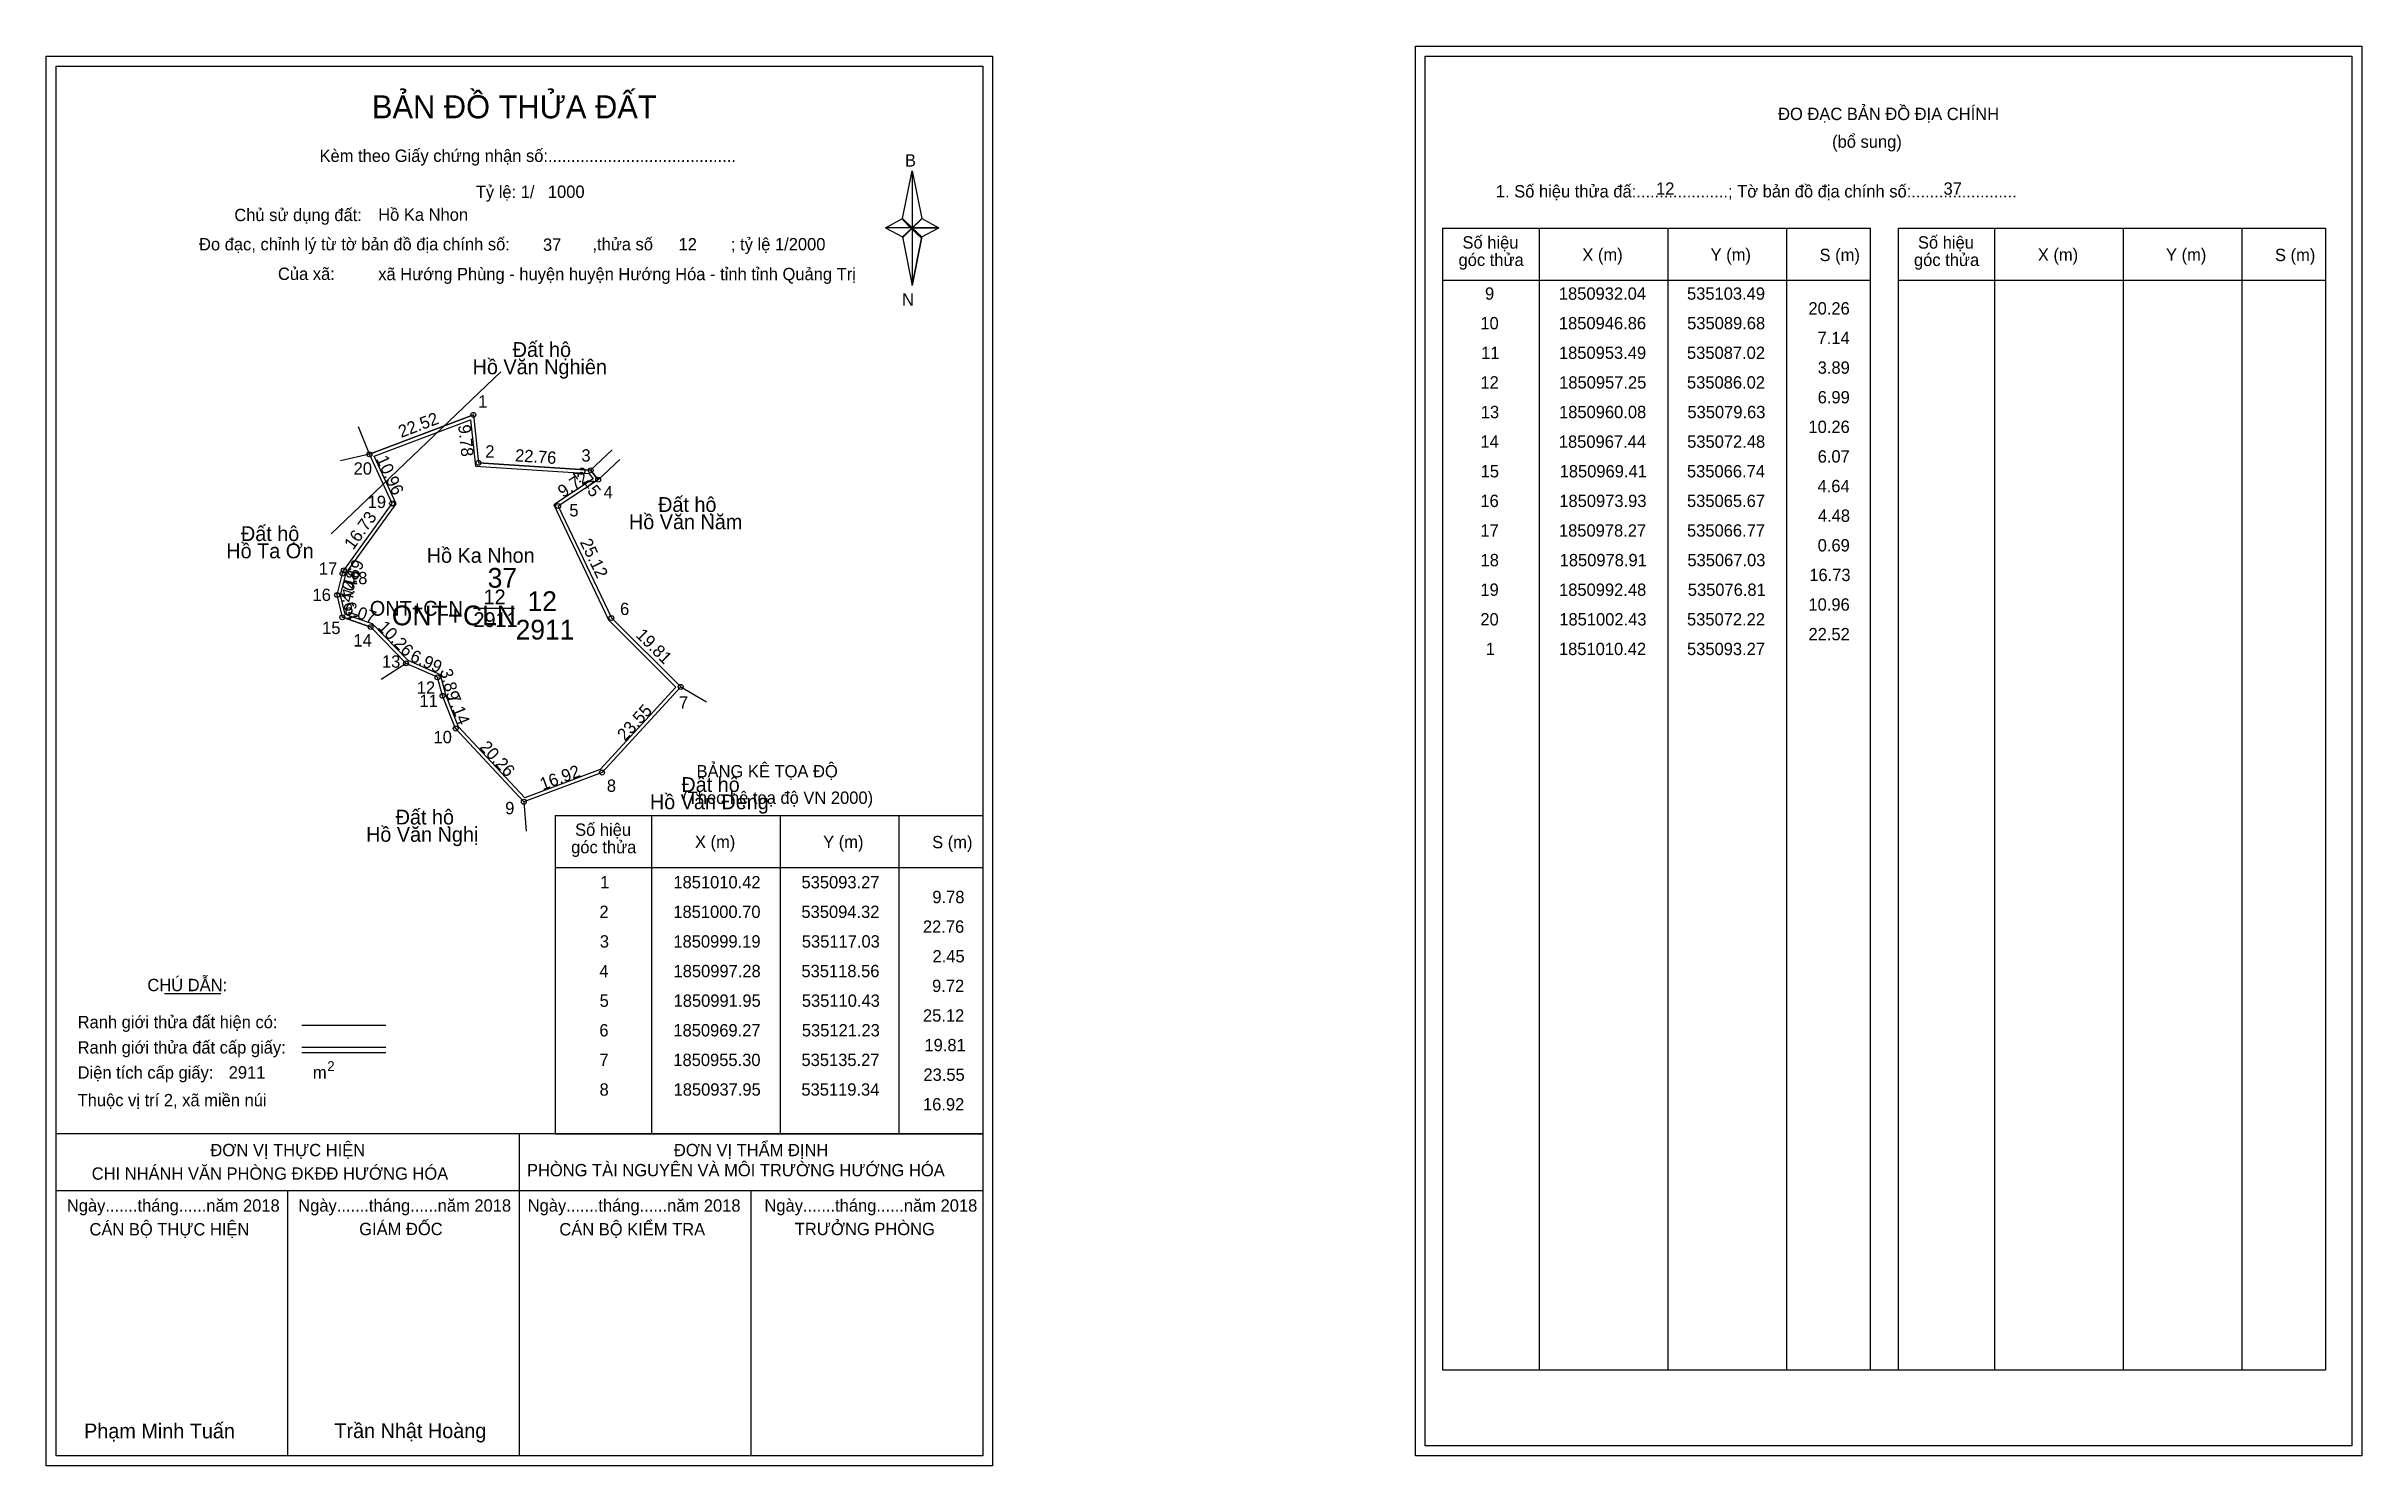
# Model space of a CAD drawing. Extents: x 535007 to 535476, y 1850798 to 1851085.
import ezdxf

# ---------------------------------------------------------------- set-up
doc = ezdxf.new("R2010")
doc.units = 0
for name, color, linetype in [('Level 1', 7, 'Continuous'), ('Level 10', 7, 'Continuous'), ('Level 11', 7, 'Continuous'), ('Level 12', 7, 'Continuous'), ('Level 13', 7, 'Continuous'), ('Level 2', 7, 'Continuous'), ('Level 27', 7, 'Continuous'), ('Level 3', 7, 'Continuous'), ('Level 36', 7, 'Continuous'), ('Level 4', 7, 'Continuous'), ('Level 49', 7, 'Continuous'), ('Level 5', 7, 'Continuous'), ('Level 53', 7, 'Continuous'), ('Level 55', 7, 'Continuous'), ('Level 6', 7, 'Continuous'), ('Level 63', 7, 'Continuous'), ('Level 7', 7, 'Continuous'), ('Level 9', 7, 'Continuous')]:
    doc.layers.add(name, color=color, linetype=linetype)

msp = doc.modelspace()

# ---------------------------------------------------------------- linework, layer by layer
at = {"layer": 'Level 1'}
for p, q in [((535008.77, 1851081.09), (535008.77, 1851081.09)), ((535286.09, 1851083.09), (535286.09, 1851083.09)), ((535180.19, 1851050.21), (535182.16, 1851059.85)), ((535182.16, 1851059.85), (535182.16, 1851048.33)), ((535182.16, 1851059.85), (535184.12, 1851050.21)), ((535176.74, 1851048.33), (535180.19, 1851050.21)), ((535180.19, 1851050.21), (535182.16, 1851048.33)), ((535182.01, 1851048.11), (535180.19, 1851049.99)), ((535182.16, 1851048.33), (535180.19, 1851046.49)), ((535182.01, 1851048.11), (535180.19, 1851046.27)), ((535180.19, 1851046.27), (535182.01, 1851048.11)), ((535180.19, 1851046.49), (535182.16, 1851036.63)), ((535183.98, 1851049.99), (535182.01, 1851048.11)), ((535182.01, 1851048.11), (535183.98, 1851049.99)), ((535183.98, 1851046.27), (535182.01, 1851048.11)), ((535184.12, 1851050.21), (535182.16, 1851048.33)), ((535182.16, 1851048.33), (535182.16, 1851036.63)), ((535182.16, 1851048.33), (535187.57, 1851048.33)), ((535182.16, 1851048.33), (535184.12, 1851046.49)), ((535184.12, 1851046.49), (535182.16, 1851036.63)), ((535184.12, 1851046.49), (535187.57, 1851048.33)), ((535289.62, 1851048.24), (535376.22, 1851048.24)), ((535309.21, 1850816.97), (535309.21, 1851048.24)), ((535335.28, 1850816.97), (535335.28, 1851048.24)), ((535359.26, 1851048.24), (535359.26, 1850816.97)), ((535376.22, 1851048.24), (535376.22, 1850816.97)), ((535381.88, 1851048.24), (535468.48, 1851048.24)), ((535401.47, 1850816.97), (535401.47, 1851048.24)), ((535427.54, 1850816.97), (535427.54, 1851048.24)), ((535451.51, 1851048.24), (535451.51, 1850816.97)), ((535468.48, 1851048.24), (535468.48, 1850816.97)), ((535289.62, 1851037.71), (535376.22, 1851037.71)), ((535381.88, 1851037.71), (535468.48, 1851037.71)), ((535109.86, 1850929.27), (535196.46, 1850929.27)), ((535129.45, 1850864.74), (535129.45, 1850929.27)), ((535155.52, 1850864.74), (535155.52, 1850929.27)), ((535179.49, 1850929.27), (535179.49, 1850864.74)), ((535109.86, 1850918.74), (535196.46, 1850918.74)), ((535030.68, 1850893.16), (535042.09, 1850893.16)), ((535058.55, 1850886.75), (535075.56, 1850886.75)), ((535058.55, 1850882.31), (535075.56, 1850882.31)), ((535058.55, 1850881.21), (535075.56, 1850881.21)), ((535115.59, 1850864.74), (535008.76, 1850864.74)), ((535196.46, 1850864.74), (535091.62, 1850864.74)), ((535102.61, 1850799.52), (535102.61, 1850864.74)), ((535109.86, 1850864.74), (535196.46, 1850864.74)), ((535196.46, 1850853.19), (535008.76, 1850853.19)), ((535055.69, 1850799.52), (535055.69, 1850853.19)), ((535149.54, 1850799.52), (535149.54, 1850853.19)), ((535289.62, 1850816.97), (535468.48, 1850816.97)), ((535196.46, 1850799.52), (535196.46, 1850799.52)), ((535473.79, 1850801.52), (535473.79, 1850801.52))]:
    msp.add_line(p, q, dxfattribs=at)
for points in [[(535180.19, 1851050.21), (535182.16, 1851059.85), (535182.16, 1851048.33)], [(535176.74, 1851048.33), (535180.19, 1851046.49), (535182.16, 1851048.33)], [(535182.16, 1851048.33), (535184.12, 1851050.21), (535187.57, 1851048.33)], [(535182.16, 1851048.33), (535182.16, 1851036.63), (535184.12, 1851046.49)]]:
    msp.add_lwpolyline(points, close=True, dxfattribs=at)
at = {"layer": 'Level 10'}
for p, q in [((535093.27, 1851010.42), (535072.22, 1851002.43)), ((535117.03, 1850999.19), (535094.32, 1851000.7)), ((535118.56, 1850997.28), (535117.03, 1850999.19)), ((535066.74, 1850969.41), (535072.48, 1850967.44)), ((535119.34, 1850937.95), (535103.49, 1850932.04))]:
    msp.add_line(p, q, dxfattribs=at)
for points in [[(535117.03, 1850999.19), (535118.56, 1850997.28), (535110.43, 1850991.95), (535121.23, 1850969.27), (535135.27, 1850955.3), (535119.34, 1850937.95), (535103.49, 1850932.04), (535089.68, 1850946.86), (535087.02, 1850953.49), (535086.02, 1850957.25), (535079.63, 1850960.08), (535072.48, 1850967.44), (535066.74, 1850969.41), (535065.67, 1850973.93), (535066.77, 1850978.27), (535067.03, 1850978.91), (535076.81, 1850992.48), (535072.22, 1851002.43), (535093.27, 1851010.42), (535094.32, 1851000.7)], [(535116.68, 1850998.51), (535117.53, 1850997.44), (535109.54, 1850992.2), (535120.65, 1850968.86), (535134.3, 1850955.28), (535118.94, 1850938.55), (535103.68, 1850932.86), (535090.28, 1850947.24), (535087.69, 1850953.71), (535086.61, 1850957.75), (535080.04, 1850960.67), (535072.87, 1850968.05), (535067.33, 1850969.95), (535066.39, 1850973.92), (535067.44, 1850978.05), (535067.65, 1850978.57), (535077.62, 1850992.4), (535073.17, 1851002.04), (535092.67, 1851009.44), (535093.69, 1851000.04)]]:
    msp.add_lwpolyline(points, close=True, dxfattribs=at)
at = {"layer": 'Level 11'}
for centre in [(535093.27, 1851010.42), (535072.22, 1851002.43), (535094.32, 1851000.7), (535117.03, 1850999.19), (535117.03, 1850999.19), (535118.56, 1850997.28), (535076.81, 1850992.48), (535110.43, 1850991.95), (535066.77, 1850978.27), (535067.03, 1850978.91), (535065.67, 1850973.93), (535066.74, 1850969.41), (535072.48, 1850967.44), (535121.23, 1850969.27), (535079.63, 1850960.08), (535086.02, 1850957.25), (535087.02, 1850953.49), (535135.27, 1850955.3), (535089.68, 1850946.86), (535119.34, 1850937.95), (535103.49, 1850932.04)]:
    msp.add_circle(centre, 0.5, dxfattribs=at)
at = {"layer": 'Level 12'}
msp.add_line((535064.44, 1850986.33), (535098.87, 1851019.12), dxfattribs=at)
at = {"layer": 'Level 27'}
for p, q in [((535072.22, 1851002.43), (535069.98, 1851008)), ((535072.22, 1851002.43), (535066.36, 1851001.13)), ((535117.03, 1850999.19), (535121.37, 1851003.33)), ((535118.56, 1850997.28), (535122.93, 1851001.39)), ((535079.63, 1850960.08), (535074.59, 1850956.83)), ((535135.27, 1850955.3), (535140.47, 1850952.31)), ((535103.49, 1850932.04), (535103.99, 1850926.06))]:
    msp.add_line(p, q, dxfattribs=at)
at = {"layer": 'Level 3'}
for p, q in [((535289.62, 1851048.24), (535289.62, 1850816.97)), ((535381.88, 1851048.24), (535381.88, 1850816.97)), ((535109.86, 1850929.27), (535109.86, 1850864.74))]:
    msp.add_line(p, q, dxfattribs=at)
at = {"layer": 'Level 63'}
for points in [[(535284.09, 1851085.09), (535475.79, 1851085.09), (535475.79, 1850799.52), (535284.09, 1850799.52)], [(535006.76, 1851083.09), (535198.46, 1851083.09), (535198.46, 1850797.52), (535006.76, 1850797.52)], [(535008.76, 1851081.09), (535196.46, 1851081.09), (535196.46, 1850799.52), (535008.76, 1850799.52)], [(535286.09, 1851083.09), (535473.79, 1851083.09), (535473.79, 1850801.52), (535286.09, 1850801.52)]]:
    msp.add_lwpolyline(points, close=True, dxfattribs=at)
at = {"layer": 'Level 9'}
msp.add_line((535093.3, 1850971.23), (535101.63, 1850971.23), dxfattribs=at)

# ---------------------------------------------------------------- texts
at = {"layer": 'Level 1'}
for s, height, p in [('BẢN ĐỒ THỬA ĐẤT', 4.6657, (535072.73, 1851070.5)), ('ĐO ĐẠC BẢN ĐỒ ĐỊA CHÍNH', 2.5, (535357.57, 1851070.15)), ('(bổ sung)', 2.5, (535368.51, 1851064.53)), ('Kèm theo Giấy chứng nhận số:.........................................', 2.5, (535062.11, 1851061.67)), ('B', 2.5, (535180.7, 1851060.73)), ('1. Số hiệu thửa đấ:....................; Tờ bản đồ địa chính số:.......................', 2.5, (535300.4, 1851054.47)), ('Chủ sử dụng đất:', 2.5, (535044.85, 1851049.68)), ('Đo đạc, chỉnh lý từ tờ bản đồ địa chính số:                  ,thửa số                 ; tỷ lệ 1/2000', 2.5, (535037.7, 1851043.75)), ('Số hiệu', 2.5, (535293.64, 1851044.11)), ('Số hiệu', 2.5, (535385.9, 1851044.11)), ('góc thửa', 2.5, (535292.84, 1851040.58)), ('X (m)', 2.5, (535317.92, 1851041.63)), ('Y (m)', 2.5, (535343.9, 1851041.63)), ('S (m)', 2.5, (535365.97, 1851041.58)), ('góc thửa', 2.5, (535385.1, 1851040.58)), ('X (m)', 2.5, (535410.18, 1851041.63)), ('Y (m)', 2.5, (535436.15, 1851041.63)), ('S (m)', 2.5, (535458.23, 1851041.58)), ('Của xã:', 2.5, (535053.69, 1851037.75)), ('N', 2.5, (535180.1, 1851032.56)), ('BẢNG KÊ TỌA ĐỘ', 2.5, (535138.49, 1850936.97)), ('(Theo hệ toạ độ VN 2000)', 2.5, (535135.59, 1850931.61)), ('góc thửa', 2.5, (535113.08, 1850921.6)), ('Số hiệu', 2.5, (535113.88, 1850925.13)), ('X (m)', 2.5, (535138.16, 1850922.66)), ('Y (m)', 2.5, (535164.13, 1850922.66)), ('S (m)', 2.5, (535186.21, 1850922.61)), ('CHÚ DẪN:', 2.5, (535027.24, 1850893.66)), ('Ranh giới thửa đất hiện có:', 2.5, (535013.11, 1850886.16)), ('Ranh giới thửa đất cấp giấy:', 2.5, (535013.11, 1850881.02)), ('Diện tích cấp giấy:', 2.5, (535013.11, 1850875.94)), ('m', 2.5, (535060.77, 1850875.96)), ('2', 2, (535063.67, 1850877.47)), ('Thuộc vị trí 2, xã miền núi', 2.5, (535013.11, 1850870.34)), ('ĐƠN VỊ THỰC HIỆN', 2.5, (535040, 1850860.22)), ('ĐƠN VỊ THẨM ĐỊNH', 2.5, (535133.9, 1850860.22)), ('CHI NHÁNH VĂN PHÒNG ĐKĐĐ HƯỚNG HÓA', 2.5, (535015.96, 1850855.46)), ('PHÒNG TÀI NGUYÊN VÀ MÔI TRƯỜNG HƯỚNG HÓA', 2.5, (535104.13, 1850856.15)), ('Ngày.......tháng......năm 2018', 2.5, (535010.93, 1850848.99)), ('Ngày.......tháng......năm 2018', 2.5, (535057.8, 1850848.99)), ('Ngày.......tháng......năm 2018', 2.5, (535104.28, 1850848.99)), ('Ngày.......tháng......năm 2018', 2.5, (535152.24, 1850848.99)), ('CÁN BỘ THỰC HIỆN', 2.5, (535015.51, 1850844.17)), ('GIÁM ĐỐC', 2.5, (535070.15, 1850844.23)), ('CÁN BỘ KIỂM TRA', 2.5, (535110.69, 1850844.17)), ('TRƯỞNG PHÒNG', 2.5, (535158.38, 1850844.23)), ('Phạm Minh Tuấn', 3, (535014.42, 1850803.06)), ('Trần Nhật Hoàng', 3, (535065.12, 1850803.11))]:
    msp.add_text(s, height=height, dxfattribs=at).set_placement(p)
at = {"layer": 'Level 11'}
msp.add_text('Tỷ lệ: 1/', height=2.5, dxfattribs=at).set_placement((535093.77, 1851054.36))
at = {"layer": 'Level 13'}
for s, p in [('ONT+CLN', (535072.3, 1850969.73)), ('12', (535095.34, 1850972.03)), ('2911', (535093.3, 1850967.43))]:
    msp.add_text(s, height=3, dxfattribs=at).set_placement(p)
at = {"layer": 'Level 2'}
msp.add_text('Hồ Ka Nhon', height=3, dxfattribs=at).set_placement((535083.83, 1850980.45))
at = {"layer": 'Level 3'}
msp.add_text('ONT+CLN ', height=4, dxfattribs=at).set_placement((535076.76, 1850967.79))
at = {"layer": 'Level 36'}
for s, p in [('Đất hộ', (535101.24, 1851022.15)), ('Hồ Văn Nghiên', (535093.12, 1851018.65)), ('Hồ Văn Năm', (535124.79, 1850987.25)), ('Đất hộ', (535130.7, 1850990.75)), ('Đất hộ', (535046.19, 1850984.86)), ('Hồ Ta Ơn', (535043.23, 1850981.36)), ('Hồ Văn Đeng', (535129.03, 1850930.52)), ('Đất hộ', (535135.41, 1850934.02)), ('Đất hộ', (535077.53, 1850927.43)), ('Hồ Văn Nghị', (535071.53, 1850923.93))]:
    msp.add_text(s, height=3, dxfattribs=at).set_placement(p)
at = {"layer": 'Level 4'}
msp.add_text('12', height=4, dxfattribs=at).set_placement((535104.24, 1850970.68))
at = {"layer": 'Level 49'}
for s, rotation, p in [('22.52', 20.7854, (535078.65, 1851005.73)), ('9.78', 276.1655, (535090.18, 1851008.31)), ('10.96', 294.7642, (535073.53, 1851001.5)), ('22.76', 356.196, (535101.65, 1851001.01)), ('2.45', 308.6964, (535113.28, 1850998.6)), ('9.72', 33.2487, (535111.42, 1850993.55)), ('16.73', 54.2194, (535068.93, 1850982.92)), ('25.12', 295.4633, (535114.8, 1850984.64)), ('0.69', 67.8906, (535068.77, 1850974.43)), ('4.48', 75.7775, (535068.65, 1850972.26)), ('4.64', 283.3182, (535066.25, 1850974.94)), ('6.07', 341.0575, (535066.89, 1850970.2)), ('10.26', 314.1708, (535073.78, 1850967.25)), ('19.81', 315.1432, (535126.03, 1850965.62)), ('6.99', 336.1124, (535080.27, 1850960.67)), ('3.89', 284.8935, (535086.48, 1850958.62)), ('7.14', 291.861, (535087.91, 1850953.41)), ('23.55', 47.4432, (535123.99, 1850944.19)), ('20.26', 312.9796, (535094.39, 1850942.98)), ('16.92', 20.449, (535107.31, 1850934.32))]:
    msp.add_text(s, height=2.5, rotation=rotation, dxfattribs=at).set_placement(p)
at = {"layer": 'Level 5'}
msp.add_text('2911', height=4, dxfattribs=at).set_placement((535101.84, 1850964.9))
at = {"layer": 'Level 53'}
for s, p in [('9', (535298.2, 1851033.75)), ('1850932.04', (535313.16, 1851033.75)), ('535103.49', (535339.12, 1851033.75)), ('20.26', (535363.72, 1851030.75)), ('10', (535297.26, 1851027.75)), ('1850946.86', (535313.17, 1851027.75)), ('535089.68', (535339.15, 1851027.75)), ('11', (535297.42, 1851021.75)), ('1850953.49', (535313.18, 1851021.75)), ('535087.02', (535339.12, 1851021.75)), ('7.14', (535365.56, 1851024.75)), ('12', (535297.27, 1851015.75)), ('1850957.25', (535313.22, 1851015.75)), ('535086.02', (535339.12, 1851015.75)), ('3.89', (535365.59, 1851018.75)), ('6.99', (535365.59, 1851012.75)), ('13', (535297.35, 1851009.75)), ('1850960.08', (535313.2, 1851009.75)), ('535079.63', (535339.2, 1851009.75)), ('10.26', (535363.72, 1851006.75)), ('14', (535297.26, 1851003.75)), ('1850967.44', (535313.16, 1851003.75)), ('535072.48', (535339.15, 1851003.75)), ('15', (535297.32, 1850997.75)), ('1850969.41', (535313.32, 1850997.75)), ('535066.74', (535339.11, 1850997.75)), ('6.07', (535365.59, 1851000.75)), ('4.64', (535365.56, 1850994.75)), ('16', (535297.27, 1850991.75)), ('1850973.93', (535313.25, 1850991.75)), ('535065.67', (535339.12, 1850991.75)), ('4.48', (535365.64, 1850988.75)), ('17', (535297.28, 1850985.75)), ('1850978.27', (535313.18, 1850985.75)), ('535066.77', (535339.12, 1850985.75)), ('0.69', (535365.59, 1850982.75)), ('18', (535297.3, 1850979.75)), ('1850978.91', (535313.32, 1850979.75)), ('535067.03', (535339.2, 1850979.75)), ('19', (535297.27, 1850973.75)), ('1850992.48', (535313.2, 1850973.75)), ('535076.81', (535339.27, 1850973.75)), ('16.73', (535363.89, 1850976.75)), ('10.96', (535363.72, 1850970.75)), ('20', (535297.26, 1850967.75)), ('1851002.43', (535313.25, 1850967.75)), ('535072.22', (535339.12, 1850967.75)), ('22.52', (535363.73, 1850964.75)), ('1', (535298.34, 1850961.75)), ('1851010.42', (535313.18, 1850961.75)), ('535093.27', (535339.12, 1850961.75)), ('1', (535118.96, 1850914.49)), ('1851010.42', (535133.79, 1850914.49)), ('535093.27', (535159.74, 1850914.49)), ('2', (535118.81, 1850908.49)), ('1851000.70', (535133.78, 1850908.49)), ('535094.32', (535159.73, 1850908.49)), ('9.78', (535186.25, 1850911.49)), ('22.76', (535184.34, 1850905.49)), ('3', (535118.89, 1850902.49)), ('1850999.19', (535133.79, 1850902.49)), ('535117.03', (535159.81, 1850902.49)), ('2.45', (535186.28, 1850899.49)), ('4', (535118.8, 1850896.49)), ('1850997.28', (535133.82, 1850896.49)), ('535118.56', (535159.73, 1850896.49)), ('5', (535118.85, 1850890.49)), ('1850991.95', (535133.83, 1850890.49)), ('535110.43', (535159.81, 1850890.49)), ('9.72', (535186.2, 1850893.49)), ('6', (535118.8, 1850884.49)), ('1850969.27', (535133.79, 1850884.49)), ('535121.23', (535159.81, 1850884.49)), ('25.12', (535184.35, 1850887.49)), ('19.81', (535184.65, 1850881.49)), ('7', (535118.81, 1850878.49)), ('1850955.30', (535133.78, 1850878.49)), ('535135.27', (535159.74, 1850878.49)), ('23.55', (535184.44, 1850875.49)), ('8', (535118.84, 1850872.49)), ('1850937.95', (535133.83, 1850872.49)), ('535119.34', (535159.72, 1850872.49)), ('16.92', (535184.35, 1850869.49))]:
    msp.add_text(s, height=2.5, dxfattribs=at).set_placement(p)
at = {"layer": 'Level 55'}
for s, height, p in [('296', 0.11, (535093.15, 1851010.31)), ('296', 0.11, (535093.15, 1851010.31)), ('1', 0.4, (535093.16, 1851010.42)), ('20', 0.4, (535071.94, 1851002.43)), ('296', 0.11, (535072.1, 1851002.32)), ('296', 0.11, (535072.1, 1851002.32)), ('0', 0.11, (535072.18, 1851002.32)), ('0', 0.11, (535072.18, 1851002.32)), ('2', 0.4, (535094.18, 1851000.7)), ('296', 0.11, (535094.2, 1851000.59)), ('296', 0.11, (535094.2, 1851000.59)), ('3', 0.4, (535116.91, 1850999.19)), ('296', 0.11, (535116.91, 1850999.08)), ('296', 0.11, (535116.91, 1850999.08)), ('0', 0.11, (535116.99, 1850999.08)), ('4', 0.4, (535118.42, 1850997.28)), ('11', 0.11, (535118.49, 1850997.17)), ('0', 0.11, (535118.52, 1850997.17)), ('19', 0.4, (535076.53, 1850992.48)), ('0', 0.11, (535076.77, 1850992.37)), ('0', 0.11, (535076.77, 1850992.37)), ('5', 0.4, (535110.3, 1850991.95)), ('11', 0.11, (535110.36, 1850991.84)), ('17', 0.4, (535066.49, 1850978.27)), ('0', 0.11, (535066.73, 1850978.16)), ('0', 0.11, (535066.73, 1850978.16)), ('18', 0.4, (535066.75, 1850978.91)), ('0', 0.11, (535066.99, 1850978.8)), ('0', 0.11, (535066.99, 1850978.8)), ('16', 0.4, (535065.39, 1850973.93)), ('0', 0.11, (535065.63, 1850973.82)), ('0', 0.11, (535065.63, 1850973.82)), ('15', 0.4, (535066.46, 1850969.41)), ('0', 0.11, (535066.7, 1850969.3)), ('0', 0.11, (535066.7, 1850969.3)), ('14', 0.4, (535072.19, 1850967.44)), ('0', 0.11, (535072.44, 1850967.33)), ('0', 0.11, (535072.44, 1850967.33)), ('6', 0.4, (535121.09, 1850969.27)), ('11', 0.11, (535121.16, 1850969.16)), ('13', 0.4, (535079.36, 1850960.08)), ('0', 0.11, (535079.59, 1850959.97)), ('0', 0.11, (535079.59, 1850959.97)), ('0', 0.11, (535079.59, 1850959.97)), ('12', 0.4, (535085.74, 1850957.25)), ('0', 0.11, (535085.98, 1850957.14)), ('11', 0.4, (535086.76, 1850953.49)), ('0', 0.11, (535086.98, 1850953.38)), ('7', 0.4, (535135.14, 1850955.3)), ('11', 0.11, (535135.2, 1850955.19)), ('21', 0.11, (535135.2, 1850955.19)), ('10', 0.4, (535089.4, 1850946.86)), ('0', 0.11, (535089.64, 1850946.75)), ('8', 0.4, (535119.21, 1850937.95)), ('21', 0.11, (535119.27, 1850937.84)), ('9', 0.4, (535103.35, 1850932.04)), ('21', 0.11, (535103.42, 1850931.93)), ('0', 0.11, (535103.45, 1850931.93))]:
    msp.add_text(s, height=height, dxfattribs=at).set_placement(p)
at = {"layer": 'Level 6'}
for s, p in [('1000', (535108.37, 1851054.38)), ('12', (535332.85, 1851055.01)), ('37', (535391.09, 1851055.03)), ('Hồ Ka Nhon', (535073.99, 1851049.74)), ('37', (535107.37, 1851043.66)), ('12', (535134.84, 1851043.74)), ('xã Hướng Phùng - huyện huyện Hướng Hóa - tỉnh tỉnh Quảng Trị', (535074, 1851037.7)), ('2911', (535043.71, 1850875.95))]:
    msp.add_text(s, height=2.5, dxfattribs=at).set_placement(p)
at = {"layer": 'Level 7'}
msp.add_text('37', height=4, dxfattribs=at).set_placement((535096.17, 1850975.4))
at = {"layer": 'Level 9'}
for s, p in [('1', (535094.25, 1851011.9)), ('2', (535095.69, 1851001.76)), ('20', (535069.02, 1850998.31)), ('3', (535115.17, 1851000.95)), ('4', (535119.68, 1850993.52)), ('19', (535071.86, 1850991.54)), ('5', (535112.71, 1850989.84)), ('17', (535061.97, 1850978.02)), ('18', (535068.09, 1850976.11)), ('16', (535060.69, 1850972.71)), ('6', (535122.99, 1850969.87)), ('15', (535062.64, 1850966.01)), ('14', (535068.98, 1850963.49)), ('13', (535074.76, 1850959.19)), ('12', (535081.82, 1850953.92)), ('11', (535082.36, 1850951.23)), ('7', (535134.92, 1850950.89)), ('10', (535085.2, 1850943.89)), ('8', (535120.31, 1850934.05)), ('9', (535099.72, 1850929.5))]:
    msp.add_text(s, height=2.5, dxfattribs=at).set_placement(p)

doc.saveas('drawing.dxf')
